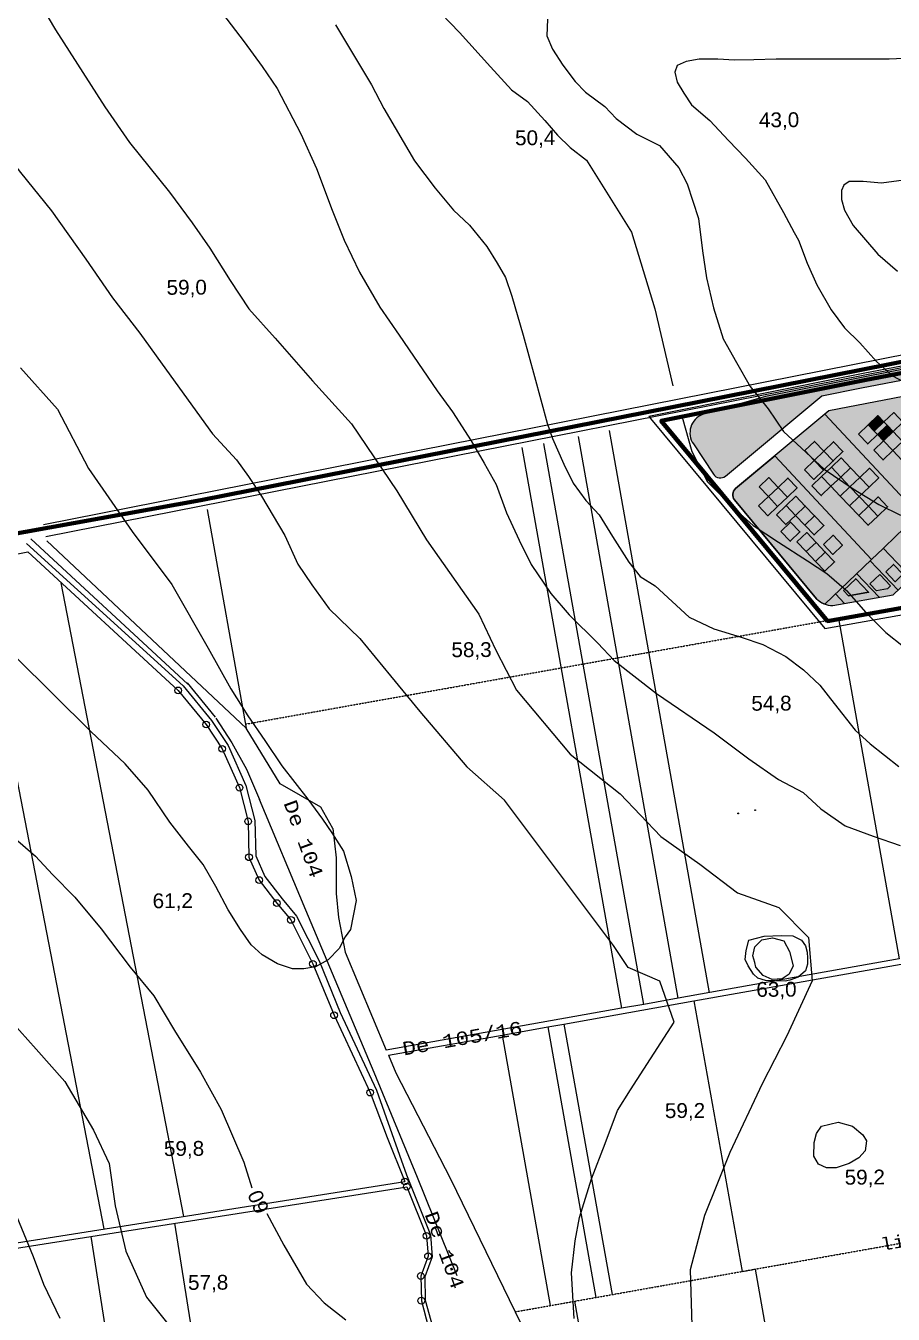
# Model space of a CAD drawing. Header units: metres. Extents: x 783184 to 1587399, y 282652 to 580595.
# Drawn here: x 785041 to 785685, y 288901 to 289858 of the extents above; entities that cross this region are included whole.
import ezdxf

# ---------------------------------------------------------------- set-up
doc = ezdxf.new("R2010")
doc.units = ezdxf.units.M
doc.header["$LTSCALE"] = 0.5
doc.linetypes.add('CACHE', pattern=[0.375, 0.25, -0.125])
doc.layers.get('0').update_dxf_attribs({"linetype": 'CONTINUOUS'})
for name, color, linetype in [('cladiri', 18, 'CONTINUOUS'), ('curbe  de nivelI', 7, 'CONTINUOUS'), ('drumuri extravilan', 7, 'CONTINUOUS'), ('institutii publice servicii', 20, 'CONTINUOUS'), ('Limita intravilan existent', 1, 'CONTINUOUS'), ('Limita intravilan propus', 5, 'CONTINUOUS'), ('locuinte si functiuni complementare', 51, 'CONTINUOUS'), ('proprietati extravilan', 7, 'CONTINUOUS'), ('spatii verzi', 90, 'CONTINUOUS'), ('strazi', 7, 'CONTINUOUS')]:
    doc.layers.add(name, color=color, linetype=linetype)
doc.layers.add('cote de nivel', color=1, linetype='CONTINUOUS', lineweight=211)
doc.layers.add('Limite proprietati', color=7, linetype='CONTINUOUS', lineweight=5)
doc.styles.add('arial', font='arial.ttf')
doc.styles.add('COURIER', font='cour.ttf')

# ---------------------------------------------------------------- blocks, each defined once
blk = doc.blocks.new('Pom')
at = {"color": 92, "linetype": 'Continuous', "ltscale": 0.3, "true_color": 0x00e000}
for points in [[(-251, 114), (-194, 105), (-124, 32), (-56, -9), (56, 9), (106, 57), (218, 105), (271, 115)], [(-22, -275), (-33, -219), (11, -129), (27, -51), (-28, 49), (-90, 80), (-173, 169), (-200, 215)], [(64, 257), (66, 210), (8, 128), (-19, 54), (19, -54), (76, -94), (144, -195), (133, -261)]]:
    blk.add_lwpolyline(points, dxfattribs=at)
blk.add_open_spline([(-54, -294), (-51, -291), (-45, -285), (-29, -279), (-22, -295), (-35, -323), (20, -299), (3, -282), (0, -272), (-10, -266), (-11, -253), (-1, -243), (6, -252), (16, -260), (2, -266), (16, -273), (16, -282), (25, -288), (17, -294), (19, -301), (15, -315), (30, -309), (36, -310), (38, -309), (38, -309), (38, -309), (38, -309), (70, -295), (82, -244), (134, -292), (124, -275), (165, -286), (138, -255), (218, -234), (184, -226), (176, -214), (160, -226), (154, -207), (163, -199), (174, -191), (186, -199), (197, -224), (197, -212), (205, -226), (206, -235), (233, -229), (220, -224), (226, -217), (209, -204), (205, -189), (183, -147), (224, -220), (236, -207), (239, -203), (261, -205), (240, -203), (242, -201), (246, -195), (248, -171), (224, -186), (224, -169), (235, -164), (248, -164), (257, -181), (260, -176), (268, -164), (258, -145), (274, -111), (297, -136), (325, -86), (294, -87), (287, -50), (323, -74), (346, 1), (313, -12), (313, -10), (314, -2), (299, 16), (289, -2), (278, -6), (267, 2), (295, 8), (302, 29), (325, 2), (291, 52), (309, 48), (307, 59), (278, 60), (288, 83), (330, 79), (296, 181), (261, 148), (248, 183), (233, 173), (225, 165), (231, 150), (224, 137), (219, 127), (213, 120), (207, 117), (199, 121), (195, 129), (187, 134), (183, 142), (183, 155), (194, 163), (205, 172), (220, 178), (224, 191), (241, 196), (229, 210), (177, 209), (212, 226), (198, 239), (147, 235), (176, 254), (173, 256), (173, 256), (151, 271), (129, 288), (81, 277), (106, 314), (29, 264), (54, 302), (27, 306), (-8, 347), (-19, 315), (-17, 302), (-15, 288), (-2, 272), (-14, 266), (-27, 266), (-23, 280), (-29, 291), (-23, 308), (-55, 316), (-41, 286), (-107, 317), (-86, 292), (-93, 290), (-95, 273), (-81, 268), (-73, 254), (-64, 244), (-57, 230), (-67, 219), (-74, 236), (-86, 240), (-91, 251), (-96, 260), (-105, 268), (-104, 286), (-115, 282), (-137, 289), (-115, 261), (-217, 283), (-119, 234), (-159, 232), (-175, 228), (-189, 260), (-207, 212), (-214, 191), (-218, 180), (-233, 168), (-243, 184), (-254, 178), (-270, 165), (-255, 163), (-262, 153), (-251, 122), (-284, 148), (-289, 107), (-302, 81), (-280, 70), (-260, 75), (-243, 88), (-229, 75), (-215, 70), (-223, 54), (-237, 58), (-251, 58), (-265, 50), (-279, 60), (-304, 72), (-322, 22), (-289, 26), (-270, -30), (-303, -16), (-303, -20), (-302, -47), (-239, -93), (-316, -102), (-222, -148), (-292, -167), (-196, -240), (-194, -194), (-175, -190), (-171, -208), (-172, -225), (-196, -236), (-191, -241), (-170, -258), (-115, -307), (-116, -258), (-102, -266), (-93, -271), (-93, -284), (-105, -301), (-70, -304), (-58, -296), (-54, -294)], degree=3, knots=[0, 0, 0, 0, 178.5211524, 362.21919421, 533.02717958, 736.66621823, 1270.56428216, 1417.79168682, 1545.66147989, 1699.13168977, 1860.20154349, 1997.10325036, 2118.66704419, 2262.02490187, 2344.16589974, 2522.70951161, 2590.34537186, 2725.90341086, 2812.48478341, 2882.29481433, 3028.18055148, 3206.17933221, 3293.67656337, 3293.67671353, 3293.67683613, 3293.67702168, 3293.67715768, 3293.67728029, 4428.49709856, 4637.75338867, 4671.68055504, 5044.76568912, 5129.65435614, 5927.85814334, 6084.71615774, 6247.88637059, 6420.32372534, 6612.60863466, 6752.21740184, 6899.41681547, 7091.35101034, 7347.54452278, 7366.90610096, 7468.27767261, 7659.03452035, 7849.65018848, 7918.46502153, 7918.46530906, 8224.26708987, 8418.88180822, 8683.2680687, 9400.34935669, 9400.349418, 9400.3496632, 9584.23024893, 9701.1960861, 9701.1961474, 9701.19646593, 9982.50115068, 10186.88538483, 10316.77328609, 10448.65689272, 10619.25067081, 10839.5866161, 10839.58689702, 10839.58717794, 11421.000734, 11672.23591734, 11859.00936916, 12417.19155653, 12542.1969831, 12912.15439287, 13084.15155017, 13778.53011143, 13863.80126527, 13863.80166255, 13863.80189997, 14169.94796102, 14391.88270387, 14531.73963291, 14540.20525485, 14914.18535715, 15063.73336196, 15222.00181406, 15644.90101011, 15671.53415826, 15671.53441834, 16112.38566443, 16251.99438002, 16423.82553702, 17515.48990696, 17610.05890731, 18087.62913981, 18165.07483285, 18261.87692782, 18533.63388693, 18674.5795254, 18865.25534204, 18953.55250539, 19028.04108547, 19116.36605348, 19286.52557582, 19364.95456773, 19473.46900518, 19644.2490137, 19812.36197923, 20018.17355018, 20219.56907519, 20403.23702942, 20591.58229681, 20591.58244697, 21158.98790929, 21334.46786937, 21334.46793067, 21937.62274617, 22057.66145515, 22057.66151645, 22057.66157776, 22057.66163906, 23125.94656701, 23270.0812403, 23464.85935535, 24043.52649731, 24246.00743274, 24246.00761665, 25149.50053727, 25292.29701888, 25418.17377703, 25661.12977688, 25907.28998393, 25996.4380508, 26139.79579138, 26281.81769116, 26441.02241246, 26624.90759825, 26920.47298051, 27016.78558633, 27570.17696872, 27666.83743522, 27666.83749652, 27877.61233392, 28081.46667307, 28210.217947, 28490.05276349, 28673.7508053, 28745.14887827, 28955.87971316, 29120.6678598, 29275.59135058, 29391.78406164, 29566.07325224, 29774.64513275, 29774.64535377, 30075.3234627, 30170.24718366, 30787.57397796, 31403.8957521, 31661.07287339, 31878.10211329, 32045.38989698, 32709.63598456, 32852.43246616, 33000.63649474, 33225.26422661, 33391.70446168, 33552.52162037, 33733.1264704, 33825.95549271, 33825.95561531, 34239.16830516, 34395.0245709, 34994.20617582, 35166.72346565, 35495.84452261, 35661.28807321, 36023.84561045, 36162.42278818, 36363.31379676, 36511.51777674, 36686.8736836, 36874.22176707, 37076.3801181, 37251.53806193, 37518.7138711, 38058.9272479, 38144.69274279, 38731.61773175, 38883.45831428, 38883.45852663, 38883.45872049, 39970.30898642, 40184.55489928, 41060.40542837, 41246.9914549, 42324.27343912, 42533.68689897, 42723.60885631, 42860.5372277, 43167.39072448, 43435.93096438, 43435.93102569, 43435.93108699, 44516.26687404, 44653.16858091, 44768.72004459, 44987.99903294, 45081.66113971, 45242.28126987, 45668.62031168, 45839.3124412, 45839.3124412, 45839.3124412, 45839.3124412], dxfattribs=at)

msp = doc.modelspace()

# ---------------------------------------------------------------- hatches: boundary and pattern name
at = {"layer": 'cladiri', "linetype": 'ByBlock', "lineweight": 30}
h = msp.add_hatch(color=0, dxfattribs=at)
h.dxf.hatch_style = 1
h.paths.add_polyline_path([(785692.24412, 289563.62263), (785685.34416, 289570.86076), (785678.10603, 289563.9608), (785685.00599, 289556.72266)])
h = msp.add_hatch(color=0, dxfattribs=at)
h.dxf.hatch_style = 1
h.paths.add_polyline_path([(785673.31612, 289554.49263), (785666.41616, 289561.73076), (785659.17803, 289554.8308), (785666.07799, 289547.59266)])
h = msp.add_hatch(color=0, dxfattribs=at)
h.dxf.hatch_style = 1
h.paths.add_polyline_path([(785678.10603, 289563.9608), (785673.65429, 289568.63072), (785666.41616, 289561.73076), (785670.8679, 289557.06083)])
h = msp.add_hatch(color=0, dxfattribs=at)
h.dxf.hatch_style = 1
h.paths.add_polyline_path([(785685.00599, 289556.72266), (785680.55425, 289561.39259), (785673.31612, 289554.49263), (785677.76786, 289549.8227)])
h = msp.add_hatch(color=0, dxfattribs=at)
h.dxf.hatch_style = 1
h.paths.add_polyline_path([(785633.54083, 289542.23447), (785626.64086, 289549.4726), (785619.40273, 289542.57264), (785626.30269, 289535.33451)])
h = msp.add_hatch(color=0, dxfattribs=at)
h.dxf.hatch_style = 1
h.paths.add_polyline_path([(785640.44079, 289534.99634), (785633.54083, 289542.23447), (785626.30269, 289535.33451), (785633.20266, 289528.09638)])
h = msp.add_hatch(color=0, dxfattribs=at)
h.dxf.hatch_style = 1
h.paths.add_polyline_path([(785647.67892, 289541.8963), (785640.77896, 289549.13443), (785633.54083, 289542.23447), (785640.44079, 289534.99634)])
h = msp.add_hatch(color=0, dxfattribs=at)
h.dxf.hatch_style = 1
h.paths.add_polyline_path([(785684.66782, 289542.58457), (785677.76786, 289549.8227), (785670.52973, 289542.92274), (785677.42969, 289535.68461)])
h = msp.add_hatch(color=0, dxfattribs=at)
h.dxf.hatch_style = 1
h.paths.add_polyline_path([(785698.80591, 289542.2464), (785691.90595, 289549.48453), (785684.66782, 289542.58457), (785691.56778, 289535.34644)])
h = msp.add_hatch(color=0, dxfattribs=at)
h.dxf.hatch_style = 1
h.paths.add_polyline_path([(785633.20266, 289528.09638), (785626.30269, 289535.33451), (785619.06456, 289528.43455), (785625.96453, 289521.19642)])
h = msp.add_hatch(color=0, dxfattribs=at)
h.dxf.hatch_style = 1
h.paths.add_polyline_path([(785653.21968, 289529.91125), (785646.31972, 289537.14938), (785639.08159, 289530.24942), (785645.98155, 289523.01129)])
h = msp.add_hatch(color=0, dxfattribs=at)
h.dxf.hatch_style = 1
h.paths.add_polyline_path([(785599.53843, 289515.3245), (785592.63847, 289522.56263), (785585.40034, 289515.66267), (785592.3003, 289508.42454)])
h = msp.add_hatch(color=0, dxfattribs=at)
h.dxf.hatch_style = 1
h.paths.add_polyline_path([(785613.67652, 289514.98633), (785606.77656, 289522.22446), (785599.53843, 289515.3245), (785606.43839, 289508.08637)])
h = msp.add_hatch(color=0, dxfattribs=at)
h.dxf.hatch_style = 1
h.paths.add_polyline_path([(785638.74342, 289516.11133), (785631.84346, 289523.34946), (785624.60533, 289516.44949), (785631.50529, 289509.21136)])
h = msp.add_hatch(color=0, dxfattribs=at)
h.dxf.hatch_style = 1
h.paths.add_polyline_path([(785645.98155, 289523.01129), (785639.08159, 289530.24942), (785631.84346, 289523.34946), (785638.74342, 289516.11133)])
h = msp.add_hatch(color=0, dxfattribs=at)
h.dxf.hatch_style = 1
h.paths.add_polyline_path([(785652.88151, 289515.77316), (785645.98155, 289523.01129), (785638.74342, 289516.11133), (785645.64338, 289508.87319)])
h = msp.add_hatch(color=0, dxfattribs=at)
h.dxf.hatch_style = 1
h.paths.add_polyline_path([(785660.11964, 289522.67312), (785653.21968, 289529.91125), (785645.98155, 289523.01129), (785652.88151, 289515.77316)])
h = msp.add_hatch(color=0, dxfattribs=at)
h.dxf.hatch_style = 1
h.paths.add_polyline_path([(785667.0196, 289515.43499), (785660.11964, 289522.67312), (785652.88151, 289515.77316), (785659.78147, 289508.53503)])
h = msp.add_hatch(color=0, dxfattribs=at)
h.dxf.hatch_style = 1
h.paths.add_polyline_path([(785674.25774, 289522.33495), (785667.35777, 289529.57308), (785660.11964, 289522.67312), (785667.0196, 289515.43499)])
h = msp.add_hatch(color=0, dxfattribs=at)
h.dxf.hatch_style = 1
h.paths.add_polyline_path([(785606.43839, 289508.08637), (785599.53843, 289515.3245), (785592.3003, 289508.42454), (785599.20026, 289501.18641)])
h = msp.add_hatch(color=0, dxfattribs=at)
h.dxf.hatch_style = 1
h.paths.add_polyline_path([(785659.78147, 289508.53503), (785652.88151, 289515.77316), (785645.64338, 289508.87319), (785652.54334, 289501.63506)])
h = msp.add_hatch(color=0, dxfattribs=at)
h.dxf.hatch_style = 1
h.paths.add_polyline_path([(785599.20026, 289501.18641), (785592.3003, 289508.42454), (785585.06217, 289501.52458), (785591.96213, 289494.28645)])
h = msp.add_hatch(color=0, dxfattribs=at)
h.dxf.hatch_style = 1
h.paths.add_polyline_path([(785619.68672, 289501.43516), (785612.78676, 289508.67329), (785605.54863, 289501.77332), (785612.44859, 289494.53519)])
h = msp.add_hatch(color=0, dxfattribs=at)
h.dxf.hatch_style = 1
h.paths.add_polyline_path([(785666.68144, 289501.29689), (785659.78147, 289508.53503), (785652.54334, 289501.63506), (785659.4433, 289494.39693)])
h = msp.add_hatch(color=0, dxfattribs=at)
h.dxf.hatch_style = 1
h.paths.add_polyline_path([(785680.81953, 289500.95873), (785673.91957, 289508.19686), (785666.68144, 289501.29689), (785673.5814, 289494.05876)])
h = msp.add_hatch(color=0, dxfattribs=at)
h.dxf.hatch_style = 1
h.paths.add_polyline_path([(785612.44859, 289494.53519), (785605.54863, 289501.77332), (785598.3105, 289494.87336), (785605.21046, 289487.63523)])
h = msp.add_hatch(color=0, dxfattribs=at)
h.dxf.hatch_style = 1
h.paths.add_polyline_path([(785626.58668, 289494.19702), (785619.68672, 289501.43516), (785612.44859, 289494.53519), (785619.34855, 289487.29706)])
h = msp.add_hatch(color=0, dxfattribs=at)
h.dxf.hatch_style = 1
h.paths.add_polyline_path([(785633.48664, 289486.95889), (785626.58668, 289494.19702), (785619.34855, 289487.29706), (785626.24851, 289480.05893)])
h = msp.add_hatch(color=0, dxfattribs=at)
h.dxf.hatch_style = 1
h.paths.add_polyline_path([(785673.5814, 289494.05876), (785666.68144, 289501.29689), (785659.4433, 289494.39693), (785666.34327, 289487.1588)])
h = msp.add_hatch(color=0, dxfattribs=at)
h.dxf.hatch_style = 1
h.paths.add_polyline_path([(785615.72948, 289482.27502), (785608.82952, 289489.51316), (785601.59139, 289482.61319), (785608.49135, 289475.37506)])
h = msp.add_hatch(color=0, dxfattribs=at)
h.dxf.hatch_style = 1
h.paths.add_polyline_path([(785627.66825, 289474.50448), (785620.76829, 289481.74261), (785613.53016, 289474.84265), (785620.43012, 289467.60452)])
h = msp.add_hatch(color=0, dxfattribs=at)
h.dxf.hatch_style = 1
h.paths.add_polyline_path([(785634.56821, 289467.26635), (785627.66825, 289474.50448), (785620.43012, 289467.60452), (785627.33008, 289460.36639)])
h = msp.add_hatch(color=0, dxfattribs=at)
h.dxf.hatch_style = 1
h.paths.add_polyline_path([(785647.28656, 289472.48263), (785640.3866, 289479.72076), (785633.14847, 289472.8208), (785640.04843, 289465.58267)])
h = msp.add_hatch(color=0, dxfattribs=at)
h.dxf.hatch_style = 1
h.paths.add_polyline_path([(785641.46818, 289460.02822), (785634.56821, 289467.26635), (785627.33008, 289460.36639), (785634.23005, 289453.12826)])
h = msp.add_hatch(color=0, dxfattribs=at)
h.dxf.hatch_style = 1
h.paths.add_polyline_path([(785685.31174, 289458.06773), (785679.52123, 289452.54777), (785686.42119, 289445.30963), (785692.2117, 289450.8296)])
h = msp.add_hatch(color=0, dxfattribs=at)
h.dxf.hatch_style = 1
h.paths.add_polyline_path([(785657.23173, 289447.46243), (785648.06947, 289438.73088), (785651.80773, 289434.80822), (785666.66303, 289437.45548)])
at = {"layer": 'cladiri'}
msp.add_hatch(color=0, dxfattribs=at).paths.add_polyline_path([(785675.23595, 289450.35101), (785682.87857, 289442.32747), (785680.82225, 289439.97869), (785672.57391, 289438.50881), (785667.60212, 289443.64349), (785674.95434, 289450.64666)])
at = {"layer": 'institutii publice servicii', "linetype": 'ByBlock', "lineweight": 5}
h = msp.add_hatch(color=1, dxfattribs=at)
h.paths.add_polyline_path([(785597.1066, 289538.64633), (785567.98695, 289514.42925, 0.413912414), (785567.20634, 289505.98434), (785628.03372, 289432.68972, 0.114463848), (785634.14465, 289428.66052), (785668.87868, 289461.78719)])
h.paths.add_polyline_path([(785634.27507, 289569.55713), (785597.1066, 289538.64633), (785668.87868, 289461.78719), (785677.55285, 289470.0561), (785687.18687, 289479.24262), (785696.82219, 289488.42777), (785703.86157, 289495.15559)])
h.paths.add_polyline_path([(785692.5042, 289582.70282), (785637.2402, 289572.02306), (785634.27507, 289569.55713), (785703.86157, 289495.15559), (785706.45427, 289497.63355), (785706.45431, 289497.63351), (785716.10736, 289506.78281), (785725.76904, 289515.9403), (785735.43073, 289525.09779), (785740.94105, 289530.47472)])
h.paths.add_polyline_path([(785793.21533, 289580.23732), (785802.87718, 289589.39464), (785812.5125, 289598.57979), (785822.08588, 289607.74448), (785692.5042, 289582.70282), (785740.94105, 289530.47472), (785745.0127, 289534.35614), (785745.01272, 289534.35612), (785754.66813, 289543.52017), (785764.31493, 289552.67605), (785773.97036, 289561.84012), (785783.56205, 289571.08826), (785783.56212, 289571.08818)])
at = {"layer": 'locuinte si functiuni complementare', "linetype": 'ByBlock', "lineweight": 5}
h = msp.add_hatch(color=51, dxfattribs=at)
h.paths.add_polyline_path([(785657.8435, 289451.26267), (785642.15857, 289436.30358), (785648.91675, 289429.21417), (785674.51428, 289433.77485)])
h.paths.add_polyline_path([(785667.91781, 289460.87078), (785657.8435, 289451.26267), (785674.51428, 289433.77485), (785684.96291, 289435.63647), (785688.58252, 289439.08571)])
h.paths.add_polyline_path([(785677.56145, 289470.0643), (785668.87868, 289461.78719), (785667.91781, 289460.87078), (785688.58252, 289439.08571), (785698.27318, 289448.32026)])
h.paths.add_polyline_path([(785687.18687, 289479.24262), (785677.56145, 289470.0643), (785698.27318, 289448.32026), (785707.91324, 289457.50659)])
h.paths.add_polyline_path([(785696.82219, 289488.42777), (785687.18687, 289479.24262), (785707.91324, 289457.50659), (785717.54716, 289466.68707)])
h.paths.add_polyline_path([(785706.45431, 289497.63351), (785706.44568, 289497.62533), (785703.86157, 289495.15559), (785696.82219, 289488.42777), (785717.54716, 289466.68707), (785727.18414, 289475.87047)])
h.paths.add_polyline_path([(785716.10736, 289506.78281), (785706.45431, 289497.63351), (785727.18414, 289475.87047), (785736.75872, 289484.9944)])
h.paths.add_polyline_path([(785725.77766, 289515.94847), (785716.10736, 289506.78281), (785736.75872, 289484.9944), (785746.46276, 289494.2417)])
h.paths.add_polyline_path([(785735.43073, 289525.09779), (785725.77766, 289515.94847), (785746.46276, 289494.2417), (785756.03284, 289503.36135)])
h.paths.add_polyline_path([(785745.01272, 289534.35612), (785745.00409, 289534.34794), (785740.94105, 289530.47472), (785735.43073, 289525.09779), (785756.03284, 289503.36135), (785765.73208, 289512.60407)])
h.paths.add_polyline_path([(785754.65952, 289543.512), (785745.01272, 289534.35612), (785765.73208, 289512.60407), (785775.36512, 289521.78371)])
h.paths.add_polyline_path([(785764.32355, 289552.68423), (785754.65952, 289543.512), (785775.36512, 289521.78371), (785785.00604, 289530.97087)])
h.paths.add_polyline_path([(785773.97896, 289561.84828), (785764.32355, 289552.68423), (785785.00604, 289530.97087), (785794.60414, 289540.11721)])
h.paths.add_polyline_path([(785783.56212, 289571.08818), (785783.5535, 289571.08001), (785773.9789, 289561.84835), (785794.60414, 289540.11721), (785804.28002, 289549.33767)])
h.paths.add_polyline_path([(785793.22396, 289580.2455), (785783.56212, 289571.08818), (785804.28002, 289549.33767), (785813.91699, 289558.52106)])
h.paths.add_polyline_path([(785802.87718, 289589.39464), (785793.22396, 289580.2455), (785813.91699, 289558.52106), (785823.49132, 289567.64476)])
h.paths.add_polyline_path([(785812.5125, 289598.57979), (785802.87718, 289589.39464), (785823.49132, 289567.64476), (785833.18702, 289576.88411)])
h.paths.add_polyline_path([(785822.08588, 289607.74448), (785812.5125, 289598.57979), (785833.18702, 289576.88411), (785842.83103, 289586.07421)])
h.paths.add_polyline_path([(785840.47524, 289611.29822), (785822.08588, 289607.74448), (785842.83103, 289586.07421), (785854.11131, 289596.82356)])
h.paths.add_polyline_path([(785856.64174, 289614.42239), (785840.47524, 289611.29822), (785854.11131, 289596.82356), (785862.45041, 289604.77016, 0.697536539)])
at = {"layer": 'spatii verzi', "linetype": 'ByBlock', "lineweight": 30}
h = msp.add_hatch(color=3, dxfattribs=at)
h.paths.add_polyline_path([(786092.33315, 289657.01822), (786238.17754, 289637.68718), (786352.52831, 289609.09352, -0.20098885), (786354.38536, 289607.70589), (786362.19179, 289594.45497), (786401.73073, 289584.70883), (786408.26202, 289564.50566, 0.814766821), (786411.5704, 289600.64259), (786358.03693, 289619.65098), (786242.26587, 289648.90601), (786105.37587, 289667.75601), (785923.18587, 289647.58601), (785850.11569, 289633.53384), (785730.2339, 289610.4793), (785590.1126, 289582.70689), (785543.31797, 289569.39109, 0.472528953), (785536.46058, 289547.7583), (785551.51961, 289524.99651, 0.446588527), (785560.36009, 289523.69395), (785631.90481, 289583.19343), (785661.50601, 289589.11561), (785871.86052, 289629.56901, -0.106668561), (785874.39112, 289629.51196), (785895.40102, 289624.48, 0.103207139), (785897.85083, 289624.40798), (786028.98863, 289647.76962)])
h.paths.add_polyline_path([(785967.37275, 289646.44122), (785889.20476, 289632.51414), (785883.22719, 289633.79159), (785924.08396, 289641.64878)], flags=16)
h.paths.add_polyline_path([(786438.08733, 289571.37166, -0.60346488), (786434.82658, 289575.56055), (786434.84444, 289575.60005), (786436.1394, 289581.74647), (786435.49507, 289588.29223), (786433.87641, 289593.95323, -0.57826152), (786437.49672, 289597.68632), (786467.77425, 289590.02513), (786474.80514, 289588.40385, -0.492983287), (786476.78099, 289584.07422), (786475.74944, 289582.13048), (786471.94003, 289580.13206), (786458.5386, 289575.02089)])
at = {"layer": 'spatii verzi', "linetype": 'ByBlock', "lineweight": 5}
msp.add_hatch(color=3, dxfattribs=at).paths.add_polyline_path([(785642.15857, 289436.30358), (785634.14465, 289428.66052, 0.095121514), (785640.16863, 289427.65553), (785648.91675, 289429.21417)])

# ---------------------------------------------------------------- linework, layer by layer
at = {"layer": 'cladiri', "color": 0, "linetype": 'ByBlock', "lineweight": 30}
for points in [[(785678.10603, 289563.9608), (785685.34416, 289570.86076), (785692.24412, 289563.62263), (785685.00599, 289556.72266), (785678.10603, 289563.9608)], [(785659.17803, 289554.8308), (785666.41616, 289561.73076), (785673.31612, 289554.49263), (785666.07799, 289547.59266), (785659.17803, 289554.8308)], [(785666.41616, 289561.73076), (785673.65429, 289568.63072), (785678.10603, 289563.9608), (785670.8679, 289557.06083), (785666.41616, 289561.73076)], [(785666.41616, 289561.73076), (785673.31612, 289554.49263), (785680.55425, 289561.39259), (785685.00599, 289556.72266), (785677.76786, 289549.8227), (785673.31612, 289554.49263)], [(785677.76786, 289549.8227), (785685.00599, 289556.72266), (785691.90595, 289549.48453), (785684.66782, 289542.58457), (785677.76786, 289549.8227)], [(785670.52973, 289542.92274), (785677.76786, 289549.8227), (785684.66782, 289542.58457), (785677.42969, 289535.68461), (785670.52973, 289542.92274)], [(785684.66782, 289542.58457), (785691.90595, 289549.48453), (785698.80591, 289542.2464), (785691.56778, 289535.34644), (785684.66782, 289542.58457)], [(785639.08159, 289530.24942), (785646.31972, 289537.14938), (785653.21968, 289529.91125), (785645.98155, 289523.01129), (785639.08159, 289530.24942)], [(785585.40034, 289515.66267), (785592.63847, 289522.56263), (785599.53843, 289515.3245), (785592.3003, 289508.42454), (785585.40034, 289515.66267)], [(785599.53843, 289515.3245), (785606.77656, 289522.22446), (785613.67652, 289514.98633), (785606.43839, 289508.08637), (785599.53843, 289515.3245)], [(785624.60533, 289516.44949), (785631.84346, 289523.34946), (785638.74342, 289516.11133), (785631.50529, 289509.21136), (785624.60533, 289516.44949)], [(785631.84346, 289523.34946), (785639.08159, 289530.24942), (785645.98155, 289523.01129), (785638.74342, 289516.11133), (785631.84346, 289523.34946)], [(785638.74342, 289516.11133), (785645.98155, 289523.01129), (785652.88151, 289515.77316), (785645.64338, 289508.87319), (785638.74342, 289516.11133)], [(785645.98155, 289523.01129), (785653.21968, 289529.91125), (785660.11964, 289522.67312), (785652.88151, 289515.77316), (785645.98155, 289523.01129)], [(785652.88151, 289515.77316), (785660.11964, 289522.67312), (785667.0196, 289515.43499), (785659.78147, 289508.53503), (785652.88151, 289515.77316)], [(785660.11964, 289522.67312), (785667.35777, 289529.57308), (785674.25774, 289522.33495), (785667.0196, 289515.43499), (785660.11964, 289522.67312)], [(785592.3003, 289508.42454), (785599.53843, 289515.3245), (785606.43839, 289508.08637), (785599.20026, 289501.18641), (785592.3003, 289508.42454)], [(785645.64338, 289508.87319), (785652.88151, 289515.77316), (785659.78147, 289508.53503), (785652.54334, 289501.63506), (785645.64338, 289508.87319)], [(785585.06217, 289501.52458), (785592.3003, 289508.42454), (785599.20026, 289501.18641), (785591.96213, 289494.28645), (785585.06217, 289501.52458)], [(785605.54863, 289501.77332), (785612.78676, 289508.67329), (785619.68672, 289501.43516), (785612.44859, 289494.53519), (785605.54863, 289501.77332)], [(785652.54334, 289501.63506), (785659.78147, 289508.53503), (785666.68144, 289501.29689), (785659.4433, 289494.39693), (785652.54334, 289501.63506)], [(785666.68144, 289501.29689), (785673.91957, 289508.19686), (785680.81953, 289500.95873), (785673.5814, 289494.05876), (785666.68144, 289501.29689)], [(785598.3105, 289494.87336), (785605.54863, 289501.77332), (785612.44859, 289494.53519), (785605.21046, 289487.63523), (785598.3105, 289494.87336)], [(785612.44859, 289494.53519), (785619.68672, 289501.43516), (785626.58668, 289494.19702), (785619.34855, 289487.29706), (785612.44859, 289494.53519)], [(785619.34855, 289487.29706), (785626.58668, 289494.19702), (785633.48664, 289486.95889), (785626.24851, 289480.05893), (785619.34855, 289487.29706)], [(785659.4433, 289494.39693), (785666.68144, 289501.29689), (785673.5814, 289494.05876), (785666.34327, 289487.1588), (785659.4433, 289494.39693)], [(785601.59139, 289482.61319), (785608.82952, 289489.51316), (785615.72948, 289482.27502), (785608.49135, 289475.37506), (785601.59139, 289482.61319)], [(785613.53016, 289474.84265), (785620.76829, 289481.74261), (785627.66825, 289474.50448), (785620.43012, 289467.60452), (785613.53016, 289474.84265)], [(785620.43012, 289467.60452), (785627.66825, 289474.50448), (785634.56821, 289467.26635), (785627.33008, 289460.36639), (785620.43012, 289467.60452)], [(785633.14847, 289472.8208), (785640.3866, 289479.72076), (785647.28656, 289472.48263), (785640.04843, 289465.58267), (785633.14847, 289472.8208)], [(785627.33008, 289460.36639), (785634.56821, 289467.26635), (785641.46818, 289460.02822), (785634.23005, 289453.12826), (785627.33008, 289460.36639)], [(785679.52123, 289452.54777), (785686.42119, 289445.30963), (785692.2117, 289450.8296), (785685.31174, 289458.06773), (785679.52123, 289452.54777)]]:
    msp.add_lwpolyline(points, dxfattribs=at)
at = {"layer": 'cladiri', "color": 0, "linetype": 'ByBlock', "lineweight": 30, "elevation": -46}
for points in [[(785619.40273, 289542.57264), (785626.64086, 289549.4726), (785633.54083, 289542.23447), (785626.30269, 289535.33451), (785619.40273, 289542.57264)], [(785626.30269, 289535.33451), (785633.54083, 289542.23447), (785640.44079, 289534.99634), (785633.20266, 289528.09638), (785626.30269, 289535.33451)], [(785633.54083, 289542.23447), (785640.77896, 289549.13443), (785647.67892, 289541.8963), (785640.44079, 289534.99634), (785633.54083, 289542.23447)], [(785619.06456, 289528.43455), (785626.30269, 289535.33451), (785633.20266, 289528.09638), (785625.96453, 289521.19642), (785619.06456, 289528.43455)]]:
    msp.add_lwpolyline(points, dxfattribs=at)
at = {"layer": 'cladiri', "color": 0, "linetype": 'ByBlock', "lineweight": 30}
msp.add_lwpolyline([(785648.06947, 289438.73088), (785657.23173, 289447.46243), (785666.66303, 289437.45548), (785651.80773, 289434.80822)], close=True, dxfattribs=at)
at = {"layer": 'cladiri', "color": 0}
msp.add_lwpolyline([(785675.23595, 289450.35101), (785682.87857, 289442.32747), (785680.82225, 289439.97869), (785672.57391, 289438.50881), (785667.60212, 289443.64349), (785674.95434, 289450.64666)], close=True, dxfattribs=at)
at = {"layer": 'curbe  de nivelI', "color": 21, "lineweight": 5}
for points in [[(785397.23377, 289926.56926), (785387.63475, 289926.82176), (785366.1632, 289932.12369), (785341.66036, 289940.96025), (785330.29304, 289942.47508), (785321.957, 289940.96025), (785315.89449, 289937.67808), (785312.35798, 289931.87119), (785312.8632, 289923.28713), (785315.64188, 289911.67336), (785342.67079, 289874.05487), (785362.87931, 289853.09962), (785386.11911, 289827.59982), (785401.52809, 289810.43166), (785413.46965, 289801.65113), (785426.35261, 289787.7651), (785435.69902, 289776.65629), (785445.04549, 289767.56727), (785457.17057, 289758.22575), (785490.68938, 289704.8373), (785508.04615, 289647.73473), (785521.31571, 289590.74794)], [(784928.27299, 289908.71813), (784956.61158, 289854.56397), (784975.57971, 289823.63236), (784993.54951, 289801.01569), (785013.18317, 289779.06422), (785037.14287, 289749.13042), (785060.10427, 289720.52697), (785085.47861, 289684.72362), (785105.44503, 289656.1202), (785125.74421, 289629.84496), (785145.37787, 289602.23933), (785179.65358, 289555.01043), (785197.29062, 289535.71975), (785206.36786, 289523.49917), (785216.01831, 289508.86486), (785233.32255, 289479.59623), (785242.97299, 289458.30997), (785253.28901, 289443.01046), (785266.26716, 289425.05016), (785288.89581, 289403.09869), (785311.85717, 289375.49306), (785333.57709, 289348.99882), (785368.51837, 289307.75667), (785396.47134, 289283.14442)], [(785051.4632, 289874.54916), (785063.14746, 289855.08565), (785099.75016, 289797.87977), (785117.95603, 289771.42945), (785147.59947, 289734.44881), (785164.51879, 289711.64051), (785177.50131, 289692.8258), (785192.64759, 289668.82083), (785206.49562, 289647.84352), (785226.04222, 289626.1277), (785253.95461, 289594.33734), (785282.73255, 289562.54698), (785316.38261, 289512.84686), (785338.50179, 289476.36952), (785377.21033, 289421.10085), (785389.92885, 289394.57187), (785405.41226, 289364.72678), (785445.22673, 289317.19572), (785482.27636, 289287.90331), (785512.485, 289256.06654)], [(785187.13228, 289867.01609), (785203.08125, 289845.97458), (785216.47837, 289827.8024), (785227.64263, 289811.54305), (785245.1865, 289777.74916), (785256.71556, 289752.00319), (785268.51777, 289721.07857), (785277.44918, 289698.76183), (785288.61344, 289675.16984), (785303.92447, 289649.02738), (785318.27853, 289628.30469), (785346.34866, 289586.85934), (785357.90481, 289571.3335), (785371.62093, 289549.9732), (785381.19029, 289533.39506), (785390.1217, 289517.45453), (785397.77721, 289496.41305), (785407.34657, 289476.00918), (785416.27798, 289458.15579), (785430.71685, 289436.57257), (785444.43296, 289420.63204), (785465.80453, 289399.59056), (785477.92575, 289386.83812), (785509.18568, 289362.28973), (785552.03679, 289333.18861), (785577.87406, 289313.74118), (785599.88364, 289298.43829), (785618.06546, 289288.87397), (785631.14357, 289276.75917), (785649.3254, 289264.00676), (785670.05902, 289256.3553), (785690.15469, 289249.34145)], [(785270.93237, 289858.70123), (785297.5308, 289814.22242), (785306.72893, 289796.54309), (785329.60626, 289757.64858), (785344.98915, 289737.47734), (785358.43254, 289721.21235), (785370.46086, 289709.89761), (785383.19668, 289694.10406), (785390.97968, 289681.84639), (785397.11175, 289671.0031), (785401.82875, 289657.33108), (785410.36767, 289628.39313), (785418.62243, 289597.51322), (785428.05637, 289563.09748), (785432.06581, 289551.54698), (785440.32051, 289532.45333), (785447.39601, 289518.54558), (785456.82995, 289505.58073), (785466.73558, 289494.97317), (785476.47472, 289478.77777), (785488.73885, 289459.68412), (785497.22942, 289449.07652), (785508.31436, 289442.24051), (785520.81437, 289430.69001), (785533.55019, 289418.90382), (785551.71058, 289410.18201), (785571.99359, 289404.05317), (785588.26716, 289398.63151), (785605.2483, 289389.67398), (785618.33635, 289379.83616), (785630.60054, 289368.52139), (785641.21374, 289354.84936), (785656.77975, 289335.04854), (785667.86463, 289324.91239), (785689.09108, 289308.17595)], [(785428.30302, 289863.00459), (785427.82574, 289850.60062), (785432.12167, 289840.58202), (785439.75896, 289828.6551), (785448.82816, 289816.72822), (785456.46539, 289808.61794), (785470.78528, 289798.12225), (785479.3772, 289789.05782), (785494.65166, 289777.60799), (785511.35815, 289769.02062), (785525.73038, 289752.5151), (785531.93564, 289740.58818), (785540.52756, 289714.8261), (785543.39151, 289690.9723), (785546.25546, 289670.9351), (785551.50608, 289648.51253), (785558.66603, 289625.6129), (785568.68992, 289607.96107), (785578.71382, 289590.30927), (785592.07902, 289573.61161), (785603.53489, 289556.91396), (785633.68668, 289528.94628), (785655.16645, 289514.15694), (785674.25955, 289502.70711), (785690.4887, 289494.59682)], [(785698.34382, 289833.97726), (785681.98461, 289833.30534), (785662.03984, 289833.30534), (785636.94079, 289833.30534), (785612.96223, 289833.30534), (785598.17172, 289833.30534), (785581.58843, 289832.63339), (785567.24616, 289832.40941), (785554.6966, 289833.08133), (785540.80255, 289833.30534), (785531.31698, 289831.45742), (785524.59401, 289828.5457), (785522.80122, 289823.61812), (785524.59401, 289816.22679), (785529.5242, 289807.93954), (785535.12669, 289799.20431), (785548.79666, 289787.78133), (785562.69077, 289772.77464), (785575.24032, 289759.78381), (785589.80668, 289743.65726), (785603.47671, 289719.46739), (785611.54424, 289704.46073), (785614.68165, 289698.86123), (785621.00927, 289681.84977), (785628.18041, 289665.72318), (785638.93718, 289647.13285), (785648.79749, 289633.69404), (785660.22651, 289622.49504), (785672.55192, 289608.83226), (785684.42916, 289598.08123), (785700.78837, 289589.346)], [(785692.86107, 289743.47422), (785676.22598, 289741.1881), (785662.70994, 289742.43505), (785652.31297, 289742.43505), (785648.36219, 289739.73329), (785646.69863, 289735.78452), (785646.69863, 289729.13402), (785648.77802, 289721.02869), (785655.22415, 289709.5981), (785673.52275, 289688.39956), (785688.28639, 289675.92981)], [(785037.03307, 289604.01761), (785064.40687, 289573.46041), (785087.51465, 289529.40122), (785119.9447, 289482.62953), (785149.45156, 289443.18942), (785176.46986, 289395.93236), (785193.10741, 289365.71505), (785205.85098, 289345.82462), (785218.41999, 289327.33003), (785231.16356, 289308.48649), (785250.41032, 289283.77292), (785261.23362, 289268.94235), (785268.2164, 289258.82267), (785276.9449, 289245.21344), (785282.53113, 289226.54436), (785286.21578, 289208.64752), (785282.02611, 289187.18682), (785278.18556, 289181.77803), (785273.64677, 289172.87968), (785265.44199, 289164.50475), (785256.18981, 289159.44491), (785247.28675, 289157.87462), (785238.90741, 289157.87462), (785227.90952, 289161.53864), (785216.38795, 289168.34326), (785208.35772, 289175.67131), (785200.32754, 289187.18682), (785191.24992, 289201.66844), (785181.99775, 289219.11615), (785172.66371, 289235.25921), (785161.84041, 289249.0429), (785147.87484, 289266.66513), (785131.79125, 289290.46095), (785114.68341, 289310.00241), (785089.37083, 289334.08028), (785033.6312, 289389.1543)], [(785528.28367, 289567.36806), (785535.50042, 289541.99841), (785547.19652, 289519.3647), (785566.35822, 289500.21313), (785581.04058, 289487.03086), (785599.70463, 289474.59473), (785621.35489, 289460.66632), (785635.7884, 289451.4636), (785650.30748, 289438.82314), (785664.74099, 289422.40749), (785679.42335, 289407.48415), (785692.61258, 289397.28655)], [(785448.03533, 288898.37009), (785446.04937, 288932.11369), (785448.78005, 288955.93271), (785452.00725, 288973.30076), (785460.98386, 289002.0064), (785471.16199, 289028.30658), (785480.34708, 289052.62182), (785490.02868, 289068.00493), (785522.42464, 289118.24245), (785511.63934, 289148.67897), (785488.16545, 289158.82447), (785477.38016, 289175.31089), (785396.47134, 289283.14442)], [(785031.33432, 289256.06544), (785048.21505, 289241.42669), (785060.8756, 289228.02848), (785077.30811, 289211.11144), (785096.91953, 289187.54055), (785118.51691, 289159.25546), (785135.96366, 289137.81228), (785151.35489, 289112.00832), (785170.71811, 289081.24211), (785186.15139, 289053.57211), (785202.78386, 289014.36998), (785208.74181, 288995.26513)], [(785512.485, 289256.06654), (785541.40038, 289235.66648), (785569.46533, 289214.41639), (785600.08163, 289203.36635), (785622.19344, 289181.26624), (785624.7448, 289148.96614), (785606.03482, 289108.16597), (785587.81564, 289072.45621), (785563.70701, 289021.58708), (785544.95583, 288974.73397), (785534.24089, 288934.57414), (785535.58026, 288893.07567), (785547.63458, 288859.60915), (785578.44007, 288816.77202), (785615.94239, 288765.90289), (785640.05101, 288709.67915), (785634.00624, 288687.04581), (785625.24956, 288671.38426)], [(785575.77092, 289171.42617), (785577.80669, 289179.25215), (785589.08189, 289182.0695), (785601.92306, 289182.53907), (785610.53604, 289182.38254), (785616.9566, 289179.25215), (785619.77538, 289175.02612), (785621.18479, 289170.33053), (785621.34139, 289165.79147), (785621.34139, 289161.25238), (785619.93198, 289156.40028), (785614.45103, 289151.70468), (785608.34362, 289149.5134), (785604.74184, 289148.7308), (785597.06847, 289148.88733), (785590.17805, 289149.35687), (785584.5405, 289151.07858), (785581.25192, 289153.89596), (785577.33688, 289160.15674), (785575.14451, 289164.85233), (785575.77092, 289171.42617)], [(785582.1421, 289162.4933), (785580.77262, 289167.51207), (785582.1421, 289174.17338), (785587.43732, 289179.48769), (785595.38017, 289180.9477), (785603.68821, 289178.7577), (785608.07045, 289170.81888), (785610.8094, 289160.23382), (785607.70527, 289153.84629), (785602.59262, 289150.37874), (785595.1063, 289149.92248), (785588.53287, 289153.02502), (785582.87246, 289159.1388), (785582.1421, 289162.4933)], [(785030.18246, 289119.01224), (785048.66721, 289098.22784), (785069.92468, 289074.21036), (785091.18222, 289038.18409), (785102.8028, 289013.4301), (785107.42399, 288982.0226), (785115.28, 288948.3057), (785130.52993, 288914.12696), (785161.9541, 288874.86756)], [(785626.08089, 289018.81622), (785626.22535, 289028.92415), (785628.10353, 289035.71088), (785631.71532, 289041.19803), (785644.13994, 289044.08599), (785654.8309, 289041.19803), (785662.48789, 289034.70009), (785665.08841, 289030.22373), (785664.22155, 289022.715), (785659.45397, 289017.51664), (785652.37485, 289013.3291), (785642.55075, 289010.2967), (785635.47159, 289010.15232), (785629.40374, 289012.8959), (785626.08089, 289018.81622)], [(785034.29867, 288973.67623), (785046.40774, 288944.42081), (785054.05759, 288923.89772), (785066.13641, 288898.54571)], [(785219.94787, 288976.31628), (785232.60843, 288952.74539), (785249.48916, 288923.71595), (785262.39797, 288910.06965), (785278.53393, 288897.4158)]]:
    msp.add_lwpolyline(points, dxfattribs=at)
at = {"layer": 'drumuri extravilan', "color": 30, "lineweight": 140}
msp.add_lwpolyline([(783964.62299, 289278.74656), (784046.66302, 289288.82887), (784167.62667, 289310.86116), (784454.70985, 289369.59586), (784709.89656, 289417.4234), (784928.02746, 289461.95228), (785170.96237, 289505.80783), (785520.95404, 289574.94165), (785762.76851, 289622.70724)], dxfattribs=at)
at = {"layer": 'Limita intravilan existent', "color": 0, "lineweight": 50}
msp.add_lwpolyline([(785926.98, 289645.48), (785663.76, 289594.86), (785512.725, 289564.643), (785636.305, 289416.059), (786530.136, 289575.194)], dxfattribs=at)
at = {"layer": 'Limita intravilan propus', "color": 0, "lineweight": 25}
msp.add_lwpolyline([(785926.23333, 289650.42803), (785662.79741, 289599.7665), (785503.51342, 289567.89916), (785634.3196, 289410.6269), (786554.00359, 289574.36469)], dxfattribs=at)
msp.add_lwpolyline([(785926.23333, 289650.42803), (785662.79741, 289599.7665), (785503.51342, 289567.89916), (785634.3196, 289410.6269), (786554.00359, 289574.36469)], dxfattribs=at)
at = {"layer": 'Limita intravilan propus', "color": 0, "lineweight": 50}
msp.add_lwpolyline([(785926.98, 289645.48), (785663.76, 289594.86), (785512.725, 289564.643), (785636.305, 289416.059), (786530.136, 289575.194)], dxfattribs=at)
at = {"layer": 'Limita intravilan propus', "color": 1, "lineweight": 211}
msp.add_lwpolyline([(785926.98, 289645.48), (785663.76, 289594.86), (785512.725, 289564.643), (785636.305, 289416.059), (786530.136, 289575.194)], dxfattribs=at)
msp.add_lwpolyline([(785926.98, 289645.48), (785663.76, 289594.86), (785512.725, 289564.643), (785636.305, 289416.059), (786530.136, 289575.194)], dxfattribs=at)
at = {"layer": 'Limite proprietati', "color": 0, "linetype": 'ByBlock', "lineweight": 5}
for points in [[(785634.14465, 289428.66052), (785668.87868, 289461.78719), (785677.55285, 289470.0561), (785687.18687, 289479.24262), (785696.82219, 289488.42777), (785703.86157, 289495.15559), (785706.44568, 289497.62533), (785716.10736, 289506.78281), (785725.76904, 289515.9403), (785735.43073, 289525.09779), (785740.94105, 289530.47472), (785745.00409, 289534.34794), (785754.66813, 289543.52017), (785764.31493, 289552.67605), (785773.97036, 289561.84012), (785783.5535, 289571.08001), (785793.21533, 289580.23732), (785802.87718, 289589.39464), (785812.5125, 289598.57979), (785822.08588, 289607.74448)], [(785634.27507, 289569.55713), (785703.86157, 289495.15559)], [(785597.1066, 289538.64633), (785668.87739, 289461.78857)], [(785677.56145, 289470.0643), (785698.27318, 289448.32026)], [(785667.94068, 289460.84667), (785688.5904, 289439.0774)], [(785657.86265, 289451.24259), (785674.51428, 289433.77485)], [(785642.15857, 289436.30358), (785648.91675, 289429.21417)]]:
    msp.add_lwpolyline(points, dxfattribs=at)
at = {"layer": 'Limite proprietati', "color": 0, "lineweight": 5}
msp.add_lwpolyline([(785668.87868, 289461.78719), (785634.14465, 289428.66052, -0.114463848), (785628.03372, 289432.68972), (785567.20634, 289505.98434, -0.413912414), (785567.98695, 289514.42925), (785597.1066, 289538.64633), (785668.87868, 289461.78719)], format="xyb", close=True, dxfattribs=at)
at = {"layer": 'proprietati extravilan', "color": 0, "linetype": 'CACHE', "lineweight": 5}
for p, q in [((785203.97419, 289339.57093), (786529.77347, 289575.61225)), ((785404.41265, 288903.3092), (786712.22113, 289135.91655))]:
    msp.add_line(p, q, dxfattribs=at)
at = {"layer": 'proprietati extravilan', "color": 0, "linetype": 'Continuous', "lineweight": 5}
for p, q in [((785450.96746, 289553.00222), (785525.12782, 289136.044)), ((785474.13073, 289557.54009), (785548.36316, 289140.17665)), ((785409.20978, 289544.82154), (785483.2402, 289128.59385)), ((785425.46333, 289548.00575), (785499.54433, 289131.49371)), ((785175.63645, 289498.8967), (785204.51691, 289336.51959)), ((785044.67796, 289477.08819), (785161.27796, 289369.22819)), ((785056.60475, 289475.52661), (785204.51691, 289336.51959)), ((784459.74783, 289354.48017), (785042.41645, 289467.39533)), ((785099.18435, 288964.82401), (785003.26165, 289459.80754)), ((785158.42054, 288974.15763), (785067.26813, 289444.52533)), ((785644.36014, 289417.97593), (785689.31085, 289165.24566)), ((785160.66633, 289370.11354), (785181.55633, 289344.63354)), ((785181.96868, 289344.07221), (785193.98868, 289325.74221)), ((785229.72796, 289295.20819), (785204.51691, 289336.51959)), ((785193.98868, 289325.74221), (785204.84796, 289306.14819)), ((785204.84796, 289306.14819), (785214.55796, 289283.57819)), ((785260.14796, 289277.97819), (785229.72796, 289295.20819)), ((785248.85796, 289201.47819), (785214.55796, 289283.57819)), ((785268.83796, 289262.14819), (785260.14796, 289277.97819)), ((785268.83796, 289262.14819), (785271.49796, 289240.32819)), ((785271.49796, 289240.32819), (785271.30796, 289213.91819)), ((785271.30796, 289213.91819), (785273.02796, 289195.96819)), ((785299.65796, 289080.88819), (785248.85796, 289201.47819)), ((785273.02796, 289195.96819), (785278.02796, 289170.31819)), ((785537.01999, 289134.09637), (785782.66483, 289177.78686)), ((785278.02796, 289170.31819), (785308.56448, 289097.52595)), ((785689.31085, 289165.24566), (785548.92436, 289140.27646)), ((785548.92436, 289140.27646), (785525.34442, 289136.08252)), ((785440.53424, 289116.93537), (785537.01999, 289134.09637)), ((785499.72155, 289131.52523), (785483.37804, 289128.61837)), ((785525.34442, 289136.08252), (785499.72155, 289131.52523)), ((785537.01999, 289134.09637), (785572.74288, 288933.24848)), ((785483.37804, 289128.61837), (785308.56448, 289097.52595)), ((785394.68381, 289108.7804), (785428.47352, 289114.79025)), ((785428.47352, 289114.79025), (785440.53424, 289116.93537)), ((785428.47352, 289114.79025), (785464.19641, 288913.94236)), ((785440.53424, 289116.93537), (785476.25712, 288916.08748)), ((785310.15048, 289093.74527), (785394.68381, 289108.7804)), ((785394.68381, 289108.7804), (785430.4067, 288907.93251)), ((785310.15048, 289093.74527), (785315.62796, 289080.68819)), ((785331.70796, 289002.90819), (785299.65796, 289080.88819)), ((785315.62796, 289080.68819), (785356.28796, 289002.08819)), ((784648.76001, 288893.85232), (785322.37876, 288999.99192)), ((784650.61704, 288890.09557), (785323.91699, 288996.18494)), ((785361.34796, 288930.01819), (785331.70796, 289002.90819)), ((785356.28796, 289002.08819), (785404.41265, 288903.3092)), ((785226.16796, 288496.23383), (785151.66894, 288969.04446)), ((785163.64589, 288489.1672), (785089.57502, 288959.26055)), ((785572.74288, 288933.24848), (785582.43083, 288934.97158)), ((785582.43083, 288934.97158), (785630.33277, 288665.64834)), ((785448.42394, 288911.13706), (785486.98112, 288694.3537)), ((785404.41265, 288903.3092), (785433.09028, 288844.70552))]:
    msp.add_line(p, q, dxfattribs=at)
for points in [[(785041.40821, 289473.71434), (785157.77811, 289368.03077), (785178.90913, 289342.25679), (785191.14773, 289323.59343), (785204.39054, 289294.051), (785211.03908, 289268.08079), (785211.65595, 289241.86476), (785218.55788, 289226.37703), (785231.27082, 289209.85221), (785242.06552, 289196.98699), (785258.69715, 289163.72374), (785274.44193, 289125.46641), (785301.28147, 289067.89887), (785318.44844, 289019.51304), (785323.70074, 289004.98586)], [(785042.41645, 289467.39533), (785154.14453, 289364.57647), (785174.87384, 289339.29246), (785186.74811, 289321.1847), (785199.6529, 289292.39632), (785206.05388, 289267.39313), (785206.68091, 289240.74507), (785214.23268, 289223.79913), (785227.37246, 289206.71949), (785237.85673, 289194.22424), (785254.14311, 289161.65148), (785269.86182, 289123.45752), (785296.64901, 289066.00224), (785309.15762, 289032.685), (785322.37876, 288999.99192)], [(785323.70074, 289004.98586), (785341.36341, 288960.39707), (785342.67349, 288944.22631), (785337.2241, 288929.36525), (785337.60081, 288911.97561), (785342.84708, 288892.44333), (785351.79529, 288869.85211), (785376.6443, 288813.52436), (785393.32523, 288770.79881), (785398.08962, 288752.57851), (785400.34622, 288743.7019), (785456.43931, 288748.39089), (785454.30307, 288507.06369)], [(785323.91699, 288996.18494), (785338.44564, 288959.71202), (785339.66706, 288944.63562), (785334.24913, 288929.86033), (785334.64571, 288911.55305), (785340.02912, 288891.51021), (785349.06092, 288868.70794), (785373.90699, 288812.38685), (785390.50178, 288769.88194), (785395.21991, 288751.83856), (785398.35122, 288739.52118)]]:
    msp.add_lwpolyline(points, dxfattribs=at)
for centre in [(785154.14453, 289364.57647), (785174.87384, 289339.29246), (785186.74811, 289321.1847), (785199.6529, 289292.39632), (785206.05388, 289267.39313), (785206.68091, 289240.74507), (785214.23268, 289223.79913), (785227.37246, 289206.71949), (785237.85673, 289194.22424), (785254.14311, 289161.65148), (785269.86182, 289123.45752), (785296.64901, 289066.00224), (785322.37876, 288999.99192), (785323.91699, 288996.18494), (785338.44564, 288959.71202), (785339.66706, 288944.63562), (785334.24913, 288929.86033), (785334.64571, 288911.55305)]:
    msp.add_circle(centre, 2.5, dxfattribs=at)
at = {"layer": 'strazi', "color": 0, "lineweight": 20}
for points in [[(786917.81242, 289927.82388), (786917.96693, 289927.49459), (786927.89431, 289908.46894), (786436.27468, 289611.8268), (786352.24016, 289633.30428), (786277.11134, 289651.88246), (786241.7566, 289660.12141), (786185.34418, 289668.71894), (786142.48071, 289674.39656), (786110.76951, 289677.94827), (786077.00795, 289678.59714), (786036.54118, 289675.83944), (785993.84395, 289670.81069), (785869.04948, 289648.56981), (785054.15874, 289487.55602)], [(785055.90332, 289478.72673), (785870.71146, 289639.72419)]]:
    msp.add_lwpolyline(points, dxfattribs=at)
msp.add_lwpolyline([(785730.2339, 289610.4793), (785590.1126, 289582.70689), (785543.31797, 289569.39109, 0.47779464), (785536.59983, 289547.54783), (785551.51961, 289524.99651, 0.446588527), (785560.36009, 289523.69395), (785631.90481, 289583.19343), (785661.50601, 289589.11561), (785871.86052, 289629.56901, -0.106668561)], format="xyb", dxfattribs=at)
msp.add_lwpolyline([(785637.2402, 289572.02306), (785567.98695, 289514.42925, 0.413912414), (785567.20634, 289505.98434), (785628.03372, 289432.68972, 0.211892441), (785640.16863, 289427.65553), (785684.96291, 289435.63647), (785862.45041, 289604.77016, 0.69753654), (785856.64174, 289614.42239), (785637.2402, 289572.02306)], format="xyb", close=True, dxfattribs=at)

# ---------------------------------------------------------------- block references
at = {"layer": 'proprietati extravilan', "color": 0, "lineweight": 5, "xscale": 0.0007499999939383435, "yscale": 0.0007499999939383435, "zscale": 0.0007499999939383435, "rotation": 324.8305772554623}
for p in [(785569.89017, 289273.17852), (785582.53405, 289275.65801)]:
    msp.add_blockref('Pom', p, dxfattribs=at)

# ---------------------------------------------------------------- texts
at = {"layer": 'cote de nivel', "color": 32, "lineweight": 30, "style": 'arial'}
for s, rotation, p in [('43,0', 0.34675574, (785585.3289, 289782.6017)), ('50,4', 0.34675574, (785404.24192, 289769.26764)), ('59,0', 0.34675574, (785145.51523, 289658.28073)), ('58,3', 0.34675574, (785356.99364, 289389.25598)), ('54,8', 0.34675574, (785579.6641, 289349.51149)), ('61,2', 0.34675574, (785135.14824, 289202.88733)), ('63,0', 0.34675574, (785583.37657, 289137.12902)), ('59,2', 0.34675574, (785515.49191, 289047.11723)), ('59,8', 0.34675574, (785143.52852, 289018.95582)), ('59,2', 0.34675574, (785648.94946, 288997.67848)), ('60', 112.71367052, (785221.98949, 288979.11376)), ('57,8', 0.34675574, (785161.44037, 288919.57506))]:
    msp.add_text(s, height=11, rotation=rotation, dxfattribs=at).set_placement(p)
at = {"layer": 'proprietati extravilan', "color": 0, "linetype": 'Continuous', "lineweight": 5, "style": 'COURIER'}
for s, height, rotation, p in [('De 104', 10, 289.95803938, (785232.20953, 289281.02298)), ('De 105/16', 10, 10.08522011, (785321.57728, 289093.53969)), ('De 104', 10, 289.95803938, (785336.97217, 288975.68795)), ('linie hidranti', 9, 10.08522011, (785676.62243, 288948.46469))]:
    msp.add_text(s, height=height, rotation=rotation, dxfattribs=at).set_placement(p)

doc.saveas('drawing.dxf')
